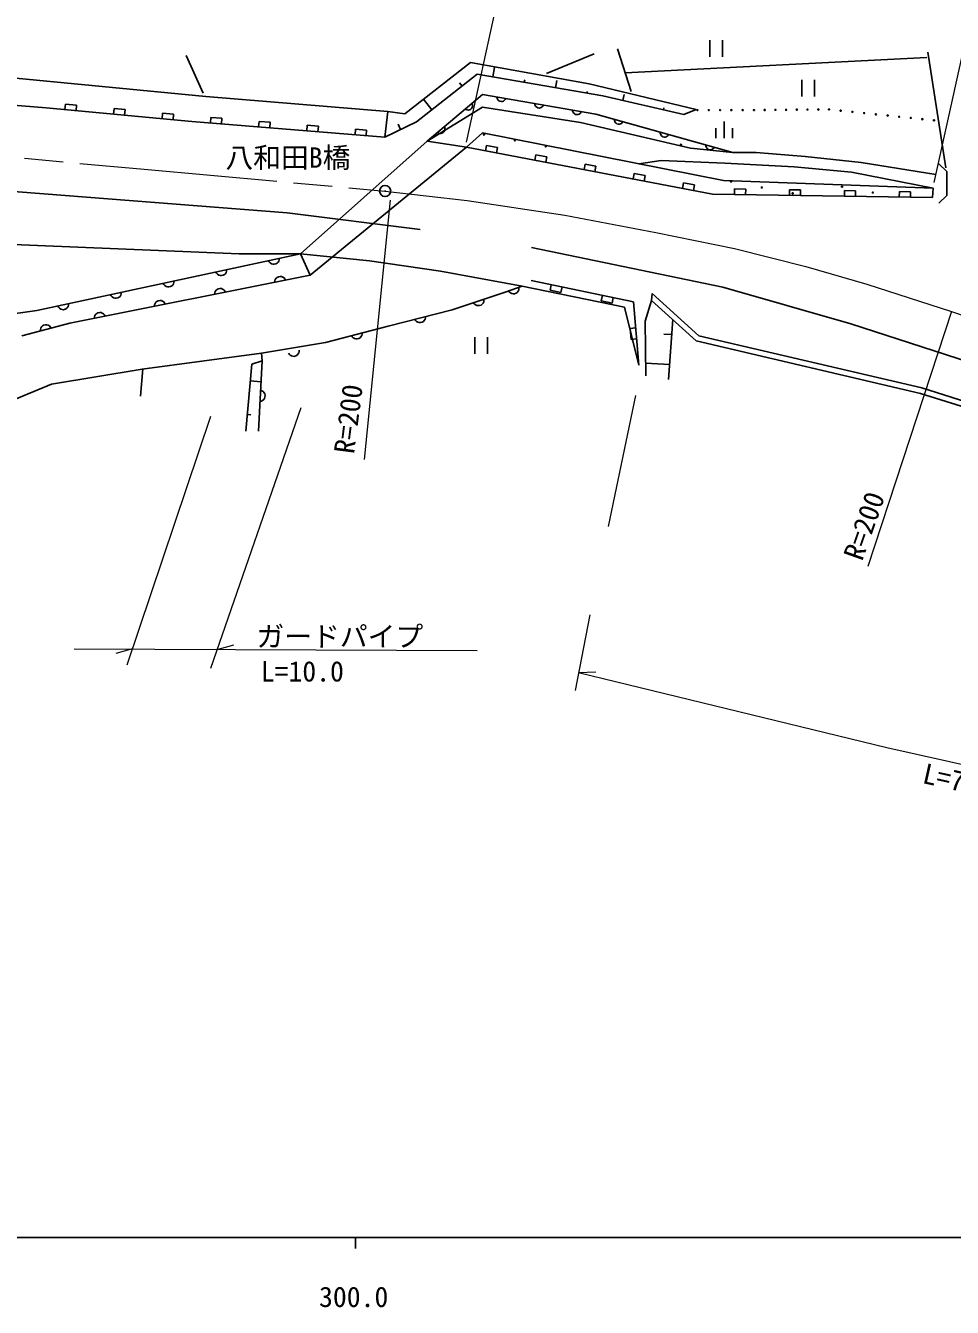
# Model space of a CAD drawing. Units: millimetres, scale not verified. Extents: x 40000 to 680000, y 20000 to 380000.
# Drawn here: x 338319 to 421727, y 198715 to 314066 of the extents above; entities that cross this region are included whole.
import ezdxf
from ezdxf.enums import TextEntityAlignment as Align

# ---------------------------------------------------------------- set-up
doc = ezdxf.new("R2010")
doc.units = ezdxf.units.MM
doc.header["$LTSCALE"] = 1000
doc.linetypes.add('CHAIN', pattern=[18.5, 12, -1.5, 3.5, -1.5])
for name, color, linetype, lineweight in [('M-BGD', 7, 'Continuous', 25), ('M-BMK', 2, 'CHAIN', 13), ('M-BMK-SRVR', 3, 'Continuous', 25), ('M-STR-HTXT', 7, 'Continuous', 13), ('M-STR-STR1', 1, 'Continuous', 25), ('M-STR-STRC', 7, 'Continuous', 25), ('M-TTL-BAND', 7, 'Continuous', 25)]:
    doc.layers.add(name, color=color, linetype=linetype, lineweight=lineweight)
doc.styles.add('ＭＳ ゴシック', font='')
doc.styles.get('ＭＳ ゴシック').set_extended_font_data('MS Gothic')

msp = doc.modelspace()

# ---------------------------------------------------------------- linework, layer by layer
at = {"layer": 'M-BGD'}
for p, q in [((399893, 312743), (399893, 311243)), ((401033, 311243), (401033, 312743)), ((385194, 309764), (389489, 311528)), ((391593, 311972), (392820, 308137)), ((419532, 311683), (421142, 301254)), ((352754, 311375), (354288, 308001)), ((378353, 310742), (372463, 306141)), ((389028, 308840), (378353, 310742)), ((392286, 309804), (419431, 311205)), ((354530, 307678), (335837, 309499)), ((373506, 305405), (378966, 309699)), ((378966, 309699), (390255, 307736)), ((380377, 309454), (380523, 310290)), ((383199, 308963), (383238, 309186)), ((408175, 309184), (408175, 307684)), ((409315, 307684), (409315, 309184)), ((377601, 308626), (377378, 308910)), ((386022, 308472), (386134, 309120)), ((388844, 307982), (388873, 308148)), ((398660, 306509), (389028, 308840)), ((325136, 307901), (340170, 306668)), ((341904, 307008), (341857, 306510)), ((342900, 306915), (341904, 307008)), ((342853, 306417), (342900, 306915)), ((370922, 306335), (354530, 307678)), ((374871, 306478), (374119, 307435)), ((374457, 303662), (379432, 307868)), ((378532, 306981), (378494, 307075)), ((378547, 306889), (378532, 306981)), ((378537, 306776), (378547, 306889)), ((379432, 307868), (389632, 306104)), ((380738, 307642), (380753, 307542)), ((380753, 307542), (380787, 307455)), ((380787, 307455), (380852, 307362)), ((380852, 307362), (380923, 307301)), ((380923, 307301), (381012, 307254)), ((381012, 307254), (381138, 307232)), ((381138, 307232), (381238, 307247)), ((381238, 307247), (381325, 307281)), ((381325, 307281), (381418, 307346)), ((381418, 307346), (381479, 307416)), ((381479, 307416), (381527, 307506)), ((384138, 307054), (384153, 306954)), ((384153, 306954), (384187, 306867)), ((384187, 306867), (384252, 306774)), ((384879, 306829), (384926, 306918)), ((390255, 307736), (397556, 306080)), ((392080, 307322), (392201, 307856)), ((340170, 306668), (353284, 305441)), ((346275, 306599), (346229, 306101)), ((347271, 306506), (346275, 306599)), ((347224, 306008), (347271, 306506)), ((350647, 306190), (350600, 305692)), ((351642, 306097), (350647, 306190)), ((351596, 305599), (351642, 306097)), ((354994, 305804), (354954, 305306)), ((355991, 305723), (354994, 305804)), ((355951, 305225), (355991, 305723)), ((370635, 304035), (370922, 306335)), ((372463, 306141), (370922, 306335)), ((374457, 303662), (379432, 306717)), ((377883, 306558), (377970, 306505)), ((377970, 306505), (378058, 306475)), ((378058, 306475), (378171, 306466)), ((378171, 306466), (378263, 306481)), ((378263, 306481), (378357, 306518)), ((378357, 306518), (378454, 306601)), ((378454, 306601), (378507, 306687)), ((378507, 306687), (378537, 306776)), ((388252, 305337), (379432, 306717)), ((384252, 306774), (384323, 306714)), ((384323, 306714), (384412, 306666)), ((384412, 306666), (384538, 306644)), ((384538, 306644), (384638, 306659)), ((384638, 306659), (384725, 306693)), ((384725, 306693), (384818, 306758)), ((384818, 306758), (384879, 306829)), ((387538, 306466), (387553, 306366)), ((387553, 306366), (387587, 306279)), ((387587, 306279), (387652, 306187)), ((387652, 306187), (387723, 306126)), ((387723, 306126), (387812, 306078)), ((387812, 306078), (387938, 306056)), ((387938, 306056), (388038, 306071)), ((388038, 306071), (388125, 306105)), ((388125, 306105), (388218, 306170)), ((388218, 306170), (388278, 306241)), ((388278, 306241), (388326, 306330)), ((389632, 306104), (401979, 302653)), ((395730, 306494), (395771, 306673)), ((397556, 306080), (398660, 306509)), ((353284, 305441), (370635, 304035)), ((359332, 305452), (359292, 304954)), ((360329, 305372), (359332, 305452)), ((360289, 304873), (360329, 305372)), ((363670, 305101), (363630, 304603)), ((364667, 305020), (363670, 305101)), ((364626, 304522), (364667, 305020)), ((368008, 304749), (367967, 304251)), ((369005, 304669), (368008, 304749)), ((368964, 304170), (369005, 304669)), ((370635, 304035), (373506, 305405)), ((372070, 304720), (371846, 305189)), ((375967, 304498), (376020, 304585)), ((376044, 304878), (376007, 304972)), ((376020, 304585), (376050, 304673)), ((376059, 304786), (376044, 304878)), ((376050, 304673), (376059, 304786)), ((398145, 303036), (388252, 305337)), ((391305, 305636), (391310, 305535)), ((391310, 305535), (391334, 305445)), ((391334, 305445), (391390, 305347)), ((391390, 305347), (391454, 305279)), ((391454, 305279), (391538, 305222)), ((391538, 305222), (391661, 305188)), ((391661, 305188), (391762, 305193)), ((391762, 305193), (391852, 305218)), ((391852, 305218), (391951, 305273)), ((391951, 305273), (392019, 305337)), ((392019, 305337), (392075, 305421)), ((400449, 304842), (400449, 303942)), ((401199, 305442), (401199, 303942)), ((401949, 304842), (401949, 303942)), ((375396, 304455), (375482, 304403)), ((375482, 304403), (375570, 304372)), ((375570, 304372), (375683, 304363)), ((375683, 304363), (375775, 304378)), ((375775, 304378), (375869, 304416)), ((375869, 304416), (375967, 304498)), ((379432, 304417), (377985, 303125)), ((401136, 300122), (379432, 304417)), ((395420, 304486), (395425, 304385)), ((395425, 304385), (395450, 304295)), ((395450, 304295), (395506, 304196)), ((395506, 304196), (395570, 304129)), ((395570, 304129), (395654, 304072)), ((395654, 304072), (395777, 304038)), ((395777, 304038), (395878, 304043)), ((395878, 304043), (395968, 304067)), ((395968, 304067), (396066, 304123)), ((396066, 304123), (396134, 304187)), ((396134, 304187), (396191, 304271)), ((377985, 303125), (400148, 298907)), ((379804, 303288), (379710, 302797)), ((380786, 303101), (379804, 303288)), ((380693, 302610), (380786, 303101)), ((384236, 302444), (384143, 301953)), ((385219, 302258), (384236, 302444)), ((385125, 301766), (385219, 302258)), ((401979, 302653), (398145, 303036)), ((399536, 303336), (399541, 303235)), ((399541, 303235), (399566, 303145)), ((399566, 303145), (399621, 303046)), ((399621, 303046), (399685, 302978)), ((399685, 302978), (399769, 302922)), ((399769, 302922), (399892, 302887)), ((399892, 302887), (399994, 302892)), ((399994, 302892), (400084, 302917)), ((400084, 302917), (400182, 302972)), ((400182, 302972), (400250, 303037)), ((400250, 303037), (400307, 303120)), ((404058, 302661), (401979, 302653)), ((408475, 302293), (404058, 302661)), ((413506, 301741), (408475, 302293)), ((388669, 301601), (388576, 301110)), ((389651, 301414), (388669, 301601)), ((389558, 300923), (389651, 301414)), ((393496, 301634), (395530, 301925)), ((395530, 301925), (401236, 301680)), ((401236, 301680), (407494, 301373)), ((407494, 301373), (412647, 300882)), ((420226, 300664), (413506, 301741)), ((421224, 300933), (420517, 301640)), ((393102, 300757), (393008, 300266)), ((394084, 300570), (393102, 300757)), ((393991, 300079), (394084, 300570)), ((397534, 299914), (397441, 299423)), ((398517, 299727), (397534, 299914)), ((420001, 299432), (401136, 300122)), ((412647, 300882), (420001, 299432)), ((421224, 298786), (421224, 300933)), ((398423, 299236), (398517, 299727)), ((400148, 298907), (419924, 298588)), ((402129, 299375), (402120, 298875)), ((403128, 299359), (402129, 299375)), ((403120, 298859), (403128, 299359)), ((407073, 299296), (407064, 298796)), ((408072, 299280), (407073, 299296)), ((408064, 298780), (408072, 299280)), ((412017, 299216), (412008, 298716)), ((413016, 299200), (412017, 299216)), ((413008, 298700), (413016, 299200)), ((416961, 299136), (416952, 298636)), ((417960, 299120), (416961, 299136)), ((417952, 298620), (417960, 299120)), ((419924, 298588), (420001, 299432)), ((420517, 298079), (421224, 298786)), ((332151, 294592), (357549, 293524)), ((363047, 293524), (339340, 288420)), ((357549, 293524), (363047, 293524)), ((361113, 292883), (361151, 292993)), ((361151, 292993), (361165, 293119)), ((369273, 292899), (363047, 293524)), ((355446, 291888), (355510, 291779)), ((356295, 291743), (356372, 291862)), ((356372, 291862), (356410, 291972)), ((356410, 291972), (356423, 292098)), ((360187, 292909), (360252, 292800)), ((360252, 292800), (360331, 292715)), ((360331, 292715), (360450, 292638)), ((360450, 292638), (360560, 292600)), ((360560, 292600), (360686, 292586)), ((360686, 292586), (360843, 292620)), ((360843, 292620), (360951, 292684)), ((360951, 292684), (361037, 292764)), ((361037, 292764), (361113, 292883)), ((375654, 291979), (369273, 292899)), ((383016, 290629), (375654, 291979)), ((363930, 291610), (342285, 287291)), ((350705, 290867), (350769, 290758)), ((350769, 290758), (350849, 290673)), ((351469, 290643), (351554, 290722)), ((351554, 290722), (351631, 290841)), ((351631, 290841), (351668, 290952)), ((351668, 290952), (351682, 291077)), ((355510, 291779), (355590, 291694)), ((355590, 291694), (355709, 291617)), ((355709, 291617), (355819, 291579)), ((355819, 291579), (355945, 291566)), ((355945, 291566), (356101, 291599)), ((356101, 291599), (356210, 291664)), ((356210, 291664), (356295, 291743)), ((360750, 291098), (360734, 290972)), ((360789, 291208), (360750, 291098)), ((360868, 291325), (360789, 291208)), ((360954, 291404), (360868, 291325)), ((361064, 291466), (360954, 291404)), ((361221, 291498), (361064, 291466)), ((361346, 291482), (361221, 291498)), ((361456, 291443), (361346, 291482)), ((361574, 291364), (361456, 291443)), ((361652, 291278), (361574, 291364)), ((361715, 291168), (361652, 291278)), ((393016, 289218), (383813, 291120)), ((385624, 290746), (385523, 290256)), ((345963, 289846), (346028, 289737)), ((346028, 289737), (346107, 289652)), ((346107, 289652), (346226, 289575)), ((346226, 289575), (346337, 289538)), ((346337, 289538), (346462, 289524)), ((346462, 289524), (346619, 289557)), ((346619, 289557), (346728, 289622)), ((346728, 289622), (346813, 289701)), ((346813, 289701), (346890, 289820)), ((346890, 289820), (346927, 289931)), ((346927, 289931), (346941, 290056)), ((350849, 290673), (350968, 290596)), ((350968, 290596), (351078, 290558)), ((351078, 290558), (351204, 290545)), ((351204, 290545), (351360, 290578)), ((351360, 290578), (351469, 290643)), ((355339, 290018), (355323, 289893)), ((355378, 290128), (355339, 290018)), ((355456, 290246), (355378, 290128)), ((355543, 290324), (355456, 290246)), ((355653, 290387), (355543, 290324)), ((355809, 290418), (355653, 290387)), ((355935, 290402), (355809, 290418)), ((356045, 290363), (355935, 290402)), ((356162, 290284), (356045, 290363)), ((356241, 290198), (356162, 290284)), ((356304, 290088), (356241, 290198)), ((376715, 288502), (381482, 290077)), ((381482, 290077), (383016, 290629)), ((381779, 290184), (381857, 290085)), ((381857, 290085), (381947, 290011)), ((381947, 290011), (382075, 289951)), ((382075, 289951), (382190, 289928)), ((382190, 289928), (382316, 289931)), ((382316, 289931), (382466, 289985)), ((382466, 289985), (382566, 290063)), ((382566, 290063), (382640, 290154)), ((382640, 290154), (382700, 290282)), ((382700, 290282), (382722, 290396)), ((382722, 290396), (382719, 290523)), ((383016, 290629), (392219, 288727)), ((385523, 290256), (386503, 290054)), ((386503, 290054), (386604, 290544)), ((390226, 289795), (390125, 289305)), ((391104, 289103), (391205, 289593)), ((394706, 289946), (394659, 289316)), ((394706, 289946), (398923, 286141)), ((339340, 288420), (336150, 287978)), ((341222, 288825), (341287, 288716)), ((341287, 288716), (341366, 288631)), ((341366, 288631), (341485, 288554)), ((341485, 288554), (341595, 288517)), ((341595, 288517), (341721, 288503)), ((341721, 288503), (341878, 288537)), ((341878, 288537), (341986, 288601)), ((341986, 288601), (342072, 288681)), ((342072, 288681), (342148, 288799)), ((342148, 288799), (342186, 288910)), ((342186, 288910), (342200, 289036)), ((349927, 288938), (349912, 288813)), ((349967, 289048), (349927, 288938)), ((350045, 289166), (349967, 289048)), ((350132, 289244), (350045, 289166)), ((350241, 289307), (350132, 289244)), ((350398, 289338), (350241, 289307)), ((350524, 289322), (350398, 289338)), ((350634, 289283), (350524, 289322)), ((350751, 289205), (350634, 289283)), ((350830, 289118), (350751, 289205)), ((350892, 289008), (350830, 289118)), ((370948, 287029), (376715, 288502)), ((378624, 289133), (378699, 289031)), ((378699, 289031), (378788, 288955)), ((378788, 288955), (378914, 288892)), ((378914, 288892), (379028, 288866)), ((379028, 288866), (379154, 288866)), ((379154, 288866), (379306, 288916)), ((379306, 288916), (379408, 288991)), ((379408, 288991), (379484, 289080)), ((379484, 289080), (379547, 289206)), ((379547, 289206), (379573, 289320)), ((379573, 289320), (379573, 289446)), ((390125, 289305), (391104, 289103)), ((392219, 288727), (393507, 283513)), ((393507, 283513), (393016, 289218)), ((394659, 289316), (394078, 287483)), ((394659, 289316), (398683, 285684)), ((342285, 287291), (337966, 286162)), ((344516, 287859), (344500, 287733)), ((344556, 287968), (344516, 287859)), ((344634, 288086), (344556, 287968)), ((344720, 288164), (344634, 288086)), ((344830, 288227), (344720, 288164)), ((344987, 288258), (344830, 288227)), ((345113, 288243), (344987, 288258)), ((345222, 288203), (345113, 288243)), ((345340, 288125), (345222, 288203)), ((345418, 288039), (345340, 288125)), ((345481, 287929), (345418, 288039)), ((373347, 287642), (373416, 287536)), ((373416, 287536), (373498, 287453)), ((373498, 287453), (373620, 287381)), ((373620, 287381), (373732, 287348)), ((373732, 287348), (373858, 287339)), ((373858, 287339), (374013, 287378)), ((374013, 287378), (374119, 287447)), ((374119, 287447), (374201, 287530)), ((374201, 287530), (374274, 287651)), ((374274, 287651), (374307, 287763)), ((374307, 287763), (374316, 287889)), ((394078, 287483), (394128, 282558)), ((396189, 282206), (396556, 287604)), ((339650, 286726), (339642, 286600)), ((339683, 286838), (339650, 286726)), ((339754, 286960), (339683, 286838)), ((339836, 287044), (339754, 286960)), ((339942, 287113), (339836, 287044)), ((340097, 287153), (339942, 287113)), ((340223, 287145), (340097, 287153)), ((340335, 287112), (340223, 287145)), ((340457, 287041), (340335, 287112)), ((340540, 286959), (340457, 287041)), ((340609, 286853), (340540, 286959)), ((365304, 285557), (370948, 287029)), ((367642, 286167), (367711, 286061)), ((368497, 286059), (368568, 286181)), ((368568, 286181), (368601, 286293)), ((368601, 286293), (368610, 286419)), ((393219, 286864), (392721, 286821)), ((392721, 286821), (392806, 285824)), ((396464, 286254), (395752, 286303)), ((398923, 286141), (418988, 281455)), ((359537, 284575), (365304, 285557)), ((367711, 286061), (367794, 285979)), ((367794, 285979), (367916, 285908)), ((367916, 285908), (368028, 285875)), ((368028, 285875), (368154, 285867)), ((368154, 285867), (368309, 285907)), ((368309, 285907), (368415, 285976)), ((368415, 285976), (368497, 286059)), ((378751, 286025), (378751, 284525)), ((379891, 284525), (379891, 286025)), ((392806, 285824), (393304, 285867)), ((398683, 285684), (418856, 280972)), ((348800, 283164), (359537, 284575)), ((358678, 283594), (359598, 283900)), ((359598, 283900), (359291, 277581)), ((359537, 284575), (359598, 283900)), ((361971, 284589), (362043, 284485)), ((362043, 284485), (362128, 284406)), ((362128, 284406), (362252, 284338)), ((362252, 284338), (362365, 284308)), ((362365, 284308), (362491, 284303)), ((362491, 284303), (362645, 284348)), ((362645, 284348), (362749, 284420)), ((362749, 284420), (362828, 284505)), ((362828, 284505), (362896, 284629)), ((362896, 284629), (362926, 284742)), ((362926, 284742), (362931, 284868)), ((340640, 281814), (348800, 283164)), ((348859, 283172), (348644, 280710)), ((358126, 277581), (358678, 283594)), ((396281, 283556), (394117, 283703)), ((335671, 279729), (340640, 281814)), ((358540, 282091), (359506, 282002)), ((359587, 281194), (359469, 281240)), ((359542, 280276), (359645, 280331)), ((359684, 281130), (359587, 281194)), ((359645, 280331), (359750, 280426)), ((359779, 281025), (359684, 281130)), ((359750, 280426), (359814, 280523)), ((359834, 280922), (359779, 281025)), ((359814, 280523), (359860, 280641)), ((359868, 280800), (359834, 280922)), ((359860, 280641), (359868, 280800)), ((418856, 280972), (432734, 276598)), ((418988, 281455), (432854, 277084)), ((359420, 280241), (359542, 280276)), ((358264, 279084), (358592, 279054))]:
    msp.add_line(p, q, dxfattribs=at)
for centre in [(398782, 306465), (399800, 306465), (400819, 306465), (401837, 306465), (402856, 306465), (403874, 306465), (404838, 306474), (405802, 306483), (406766, 306491), (407730, 306500), (408694, 306509), (409659, 306518), (410623, 306526), (411678, 306416), (412733, 306306), (413788, 306195), (414844, 306085), (415899, 305974), (416942, 305867), (417985, 305759), (419028, 305652), (420071, 305545), (379574, 304263), (382352, 303734), (397307, 303341), (385131, 303205), (401802, 300032), (404581, 299503), (407359, 298975), (411792, 299571), (414570, 299042)]:
    msp.add_circle(centre, 50, dxfattribs=at)
at = {"layer": 'M-BMK'}
for p, q in [((324777, 303361), (348989, 301134)), ((348989, 301134), (370674, 299181)), ((370674, 299181), (378071, 298341)), ((378071, 298341), (386857, 297015)), ((386857, 297015), (395040, 295444)), ((395040, 295444), (402108, 294021)), ((402108, 294021), (408537, 292377)), ((408537, 292377), (414034, 290806)), ((414034, 290806), (421642, 288352)), ((421642, 288352), (445887, 280044))]:
    msp.add_line(p, q, dxfattribs=at)
at = {"layer": 'M-BMK-SRVR'}
for radius in [500, 20]:
    msp.add_circle((370674, 299181), radius, dxfattribs=at)
at = {"layer": 'M-STR-HTXT'}
for p, q in [((386184, 341228), (377978, 303574)), ((427047, 331622), (420069, 299950)), ((371117, 298373), (368795, 275027)), ((421642, 288352), (414107, 265381)), ((393200, 280778), (390746, 268998)), ((363087, 279663), (354958, 256196)), ((354958, 278896), (347442, 256503)), ((389107, 261040), (387765, 254234)), ((342684, 257995), (378963, 257822)), ((347935, 257970), (346433, 257558)), ((355560, 257934), (357062, 258347)), ((388086, 255861), (389643, 255915)), ((388086, 255861), (415831, 249115)), ((415831, 249115), (428532, 246239))]:
    msp.add_line(p, q, dxfattribs=at)
at = {"layer": 'M-STR-STR1'}
for p, q in [((363047, 293524), (374457, 303662)), ((374457, 303662), (377985, 303125)), ((377985, 303125), (363930, 291610)), ((363047, 293524), (363930, 291610))]:
    msp.add_line(p, q, dxfattribs=at)
at = {"layer": 'M-STR-STRC'}
for p, q in [((333096, 299467), (361847, 297213)), ((361847, 297213), (373830, 295715)), ((383837, 294111), (401063, 290516)), ((401063, 290516), (412596, 287221)), ((412596, 287221), (432913, 280658))]:
    msp.add_line(p, q, dxfattribs=at)
at = {"layer": 'M-TTL-BAND'}
for p, q in [((40000, 205000), (579000, 205000)), ((368000, 205000), (368000, 204000))]:
    msp.add_line(p, q, dxfattribs=at)

# ---------------------------------------------------------------- texts
at = {"layer": 'M-STR-HTXT', "style": 'ＭＳ ゴシック'}
for s, rotation, p in [('R=200', 82.7, (368422, 275396)), ('R=200', 70.5, (414126, 265624)), ('L=71.0', 347.4, (418822, 245382))]:
    msp.add_text(s, height=1833, rotation=rotation, dxfattribs=at).set_placement(p, align=Align.BOTTOM_LEFT)
for s, p in [('ガードパイプ', (359098, 257633)), ('L=10.0', (359482, 254489))]:
    msp.add_text(s, height=1833, dxfattribs=at).set_placement(p, align=Align.BOTTOM_LEFT)
at = {"layer": 'M-STR-STR1', "style": 'ＭＳ ゴシック'}
msp.add_text('八和田B橋 ', height=1833, dxfattribs=at).set_placement((356304, 300725), align=Align.BOTTOM_LEFT)
at = {"layer": 'M-TTL-BAND', "style": 'ＭＳ ゴシック'}
msp.add_text('300.0', height=1833, dxfattribs=at).set_placement((367844, 198195), align=Align.BOTTOM_CENTER)

doc.saveas('drawing.dxf')
